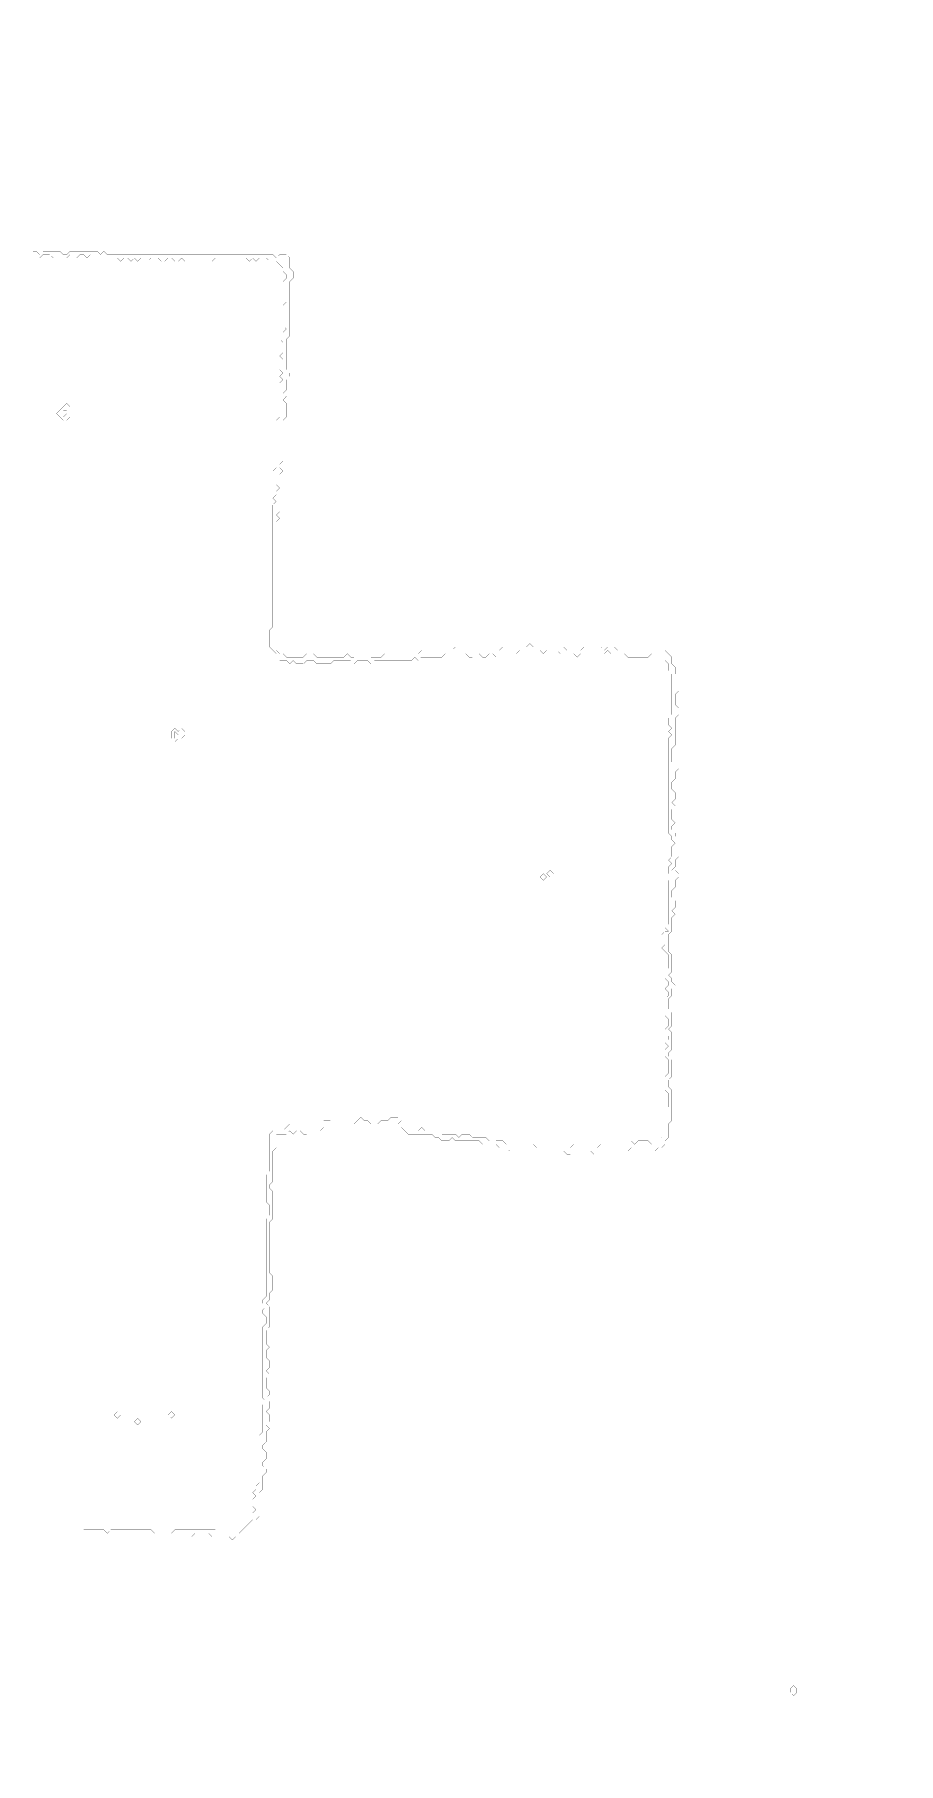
# Model space of a CAD drawing. Header units: metres. Extents: x 0 to 4987, y -4987 to 0.
# Drawn here: x 2494 to 4987, y -4987 to 0 of the extents above; entities that cross this region are included whole.
import ezdxf

# ---------------------------------------------------------------- set-up
doc = ezdxf.new("R2010")
doc.units = ezdxf.units.M
doc.layers.add('conductor', color=1, linetype='Continuous')
doc.layers.add('substrate', color=5, linetype='Continuous')

msp = doc.modelspace()

# ---------------------------------------------------------------- linework, layer by layer
at = {"layer": 'conductor', "const_width": 0.5}
msp.add_lwpolyline([(2488.7, -4323.6), (2498.5, -4323.6), (2508.3, -4323.6), (2518, -4323.6), (2527.8, -4323.6), (2537.5, -4323.6), (2547.3, -4323.6), (2557.1, -4323.6), (2566.8, -4323.6), (2576.6, -4323.6), (2586.3, -4323.6), (2596.1, -4323.6), (2605.9, -4323.6), (2615.6, -4323.6), (2625.4, -4323.6), (2635.1, -4313.8), (2644.9, -4313.8), (2654.7, -4313.8), (2664.4, -4313.8), (2674.2, -4313.8), (2683.9, -4313.8), (2693.7, -4313.8), (2703.5, -4323.6), (2713.2, -4313.8), (2723, -4313.8), (2732.7, -4313.8), (2742.5, -4313.8), (2752.3, -4313.8), (2762, -4313.8), (2771.8, -4313.8), (2781.5, -4313.8), (2791.3, -4313.8), (2801.1, -4313.8), (2810.8, -4313.8), (2820.6, -4313.8), (2830.3, -4313.8), (2840.1, -4323.6), (2849.9, -4323.6), (2859.6, -4323.6), (2869.4, -4323.6), (2879.1, -4323.6), (2888.9, -4323.6), (2898.7, -4313.8), (2908.4, -4313.8), (2918.2, -4313.8), (2927.9, -4313.8), (2937.7, -4313.8), (2947.4, -4313.8), (2957.2, -4313.8), (2967, -4313.8), (2976.7, -4313.8), (2986.5, -4313.8), (2996.2, -4313.8), (3006, -4313.8), (3015.8, -4313.8), (3025.5, -4323.6), (3035.3, -4323.6), (3045, -4323.6), (3054.8, -4323.6), (3064.6, -4323.6), (3074.3, -4323.6), (3084.1, -4323.6), (3093.8, -4313.8), (3103.6, -4304.1), (3113.4, -4294.3), (3123.1, -4284.5), (3123.1, -4274.8), (3123.1, -4265), (3132.9, -4255.3), (3123.1, -4245.5), (3123.1, -4235.7), (3123.1, -4226), (3132.9, -4216.2), (3123.1, -4206.5), (3132.9, -4196.7), (3132.9, -4186.9), (3142.6, -4177.2), (3132.9, -4167.4), (3142.6, -4157.7), (3142.6, -4147.9), (3142.6, -4138.1), (3142.6, -4128.4), (3142.6, -4118.6), (3142.6, -4108.9), (3142.6, -4099.1), (3142.6, -4089.3), (3142.6, -4079.6), (3142.6, -4069.8), (3142.6, -4060.1), (3142.6, -4050.3), (3142.6, -4040.5), (3152.4, -4030.8), (3152.4, -4021), (3152.4, -4011.3), (3152.4, -4001.5), (3152.4, -3991.7), (3152.4, -3982), (3152.4, -3972.2), (3152.4, -3962.5), (3152.4, -3952.7), (3162.2, -3942.9), (3152.4, -3933.2), (3152.4, -3923.4), (3152.4, -3913.7), (3152.4, -3903.9), (3152.4, -3894.1), (3152.4, -3884.4), (3152.4, -3874.6), (3152.4, -3864.9), (3152.4, -3855.1), (3152.4, -3845.3), (3152.4, -3835.6), (3152.4, -3825.8), (3152.4, -3816.1), (3152.4, -3806.3), (3152.4, -3796.5), (3152.4, -3786.8), (3152.4, -3777), (3152.4, -3767.3), (3152.4, -3757.5), (3152.4, -3747.8), (3152.4, -3738), (3152.4, -3728.2), (3162.2, -3718.5), (3162.2, -3708.7), (3162.2, -3699), (3152.4, -3689.2), (3152.4, -3679.4), (3162.2, -3669.7), (3152.4, -3659.9), (3152.4, -3650.2), (3162.2, -3640.4), (3162.2, -3630.6), (3162.2, -3620.9), (3162.2, -3611.1), (3162.2, -3601.4), (3162.2, -3591.6), (3162.2, -3581.8), (3162.2, -3572.1), (3162.2, -3562.3), (3162.2, -3552.6), (3162.2, -3542.8), (3162.2, -3533), (3162.2, -3523.3), (3162.2, -3513.5), (3162.2, -3503.8), (3162.2, -3494), (3162.2, -3484.2), (3162.2, -3474.5), (3162.2, -3464.7), (3162.2, -3455), (3162.2, -3445.2), (3162.2, -3435.4), (3162.2, -3425.7), (3162.2, -3415.9), (3171.9, -3406.2), (3171.9, -3396.4), (3171.9, -3386.6), (3171.9, -3376.9), (3162.2, -3367.1), (3162.2, -3357.4), (3162.2, -3347.6), (3162.2, -3337.8), (3162.2, -3328.1), (3162.2, -3318.3), (3162.2, -3308.6), (3162.2, -3298.8), (3162.2, -3289), (3171.9, -3279.3), (3171.9, -3269.5), (3171.9, -3259.8), (3171.9, -3250), (3171.9, -3240.2), (3171.9, -3230.5), (3171.9, -3220.7), (3171.9, -3211), (3171.9, -3201.2), (3171.9, -3191.4), (3171.9, -3181.7), (3171.9, -3171.9), (3181.7, -3162.2), (3191.4, -3162.2), (3201.2, -3162.2), (3211, -3162.2), (3220.7, -3152.4), (3230.5, -3142.6), (3240.2, -3142.6), (3250, -3142.6), (3259.8, -3142.6), (3269.5, -3142.6), (3279.3, -3142.6), (3289, -3142.6), (3298.8, -3142.6), (3308.6, -3142.6), (3318.3, -3142.6), (3328.1, -3132.9), (3337.8, -3132.9), (3347.6, -3132.9), (3357.4, -3142.6), (3367.1, -3142.6), (3376.9, -3142.6), (3386.6, -3142.6), (3396.4, -3142.6), (3406.2, -3142.6), (3415.9, -3142.6), (3425.7, -3132.9), (3435.4, -3123.1), (3445.2, -3132.9), (3455, -3132.9), (3464.7, -3142.6), (3474.5, -3142.6), (3484.2, -3142.6), (3494, -3132.9), (3503.8, -3132.9), (3513.5, -3132.9), (3523.3, -3123.1), (3533, -3123.1), (3542.8, -3123.1), (3552.6, -3132.9), (3542.8, -3142.6), (3552.6, -3142.6), (3562.3, -3142.6), (3572.1, -3152.4), (3581.8, -3152.4), (3591.6, -3162.2), (3601.4, -3162.2), (3611.1, -3152.4), (3620.9, -3162.2), (3630.6, -3162.2), (3640.4, -3162.2), (3650.2, -3162.2), (3659.9, -3162.2), (3669.7, -3171.9), (3679.4, -3171.9), (3689.2, -3171.9), (3699, -3171.9), (3708.7, -3171.9), (3718.5, -3181.7), (3728.2, -3171.9), (3738, -3171.9), (3747.8, -3171.9), (3757.5, -3181.7), (3767.3, -3181.7), (3777, -3181.7), (3786.8, -3181.7), (3796.5, -3181.7), (3806.3, -3191.4), (3816.1, -3181.7), (3825.8, -3191.4), (3835.6, -3191.4), (3845.3, -3191.4), (3855.1, -3201.2), (3864.9, -3201.2), (3874.6, -3201.2), (3884.4, -3201.2), (3894.1, -3201.2), (3903.9, -3201.2), (3913.7, -3201.2), (3923.4, -3201.2), (3933.2, -3201.2), (3942.9, -3211), (3952.7, -3211), (3962.5, -3211), (3972.2, -3211), (3982, -3211), (3991.7, -3211), (4001.5, -3211), (4011.3, -3211), (4021, -3211), (4030.8, -3211), (4040.5, -3211), (4050.3, -3201.2), (4060.1, -3211), (4069.8, -3211), (4079.6, -3211), (4089.3, -3211), (4099.1, -3211), (4108.9, -3211), (4118.6, -3211), (4128.4, -3201.2), (4138.1, -3201.2), (4147.9, -3201.2), (4157.7, -3201.2), (4167.4, -3201.2), (4177.2, -3201.2), (4186.9, -3201.2), (4196.7, -3201.2), (4206.5, -3201.2), (4216.2, -3191.4), (4226, -3201.2), (4235.7, -3191.4), (4245.5, -3191.4), (4255.3, -3191.4), (4265, -3191.4), (4274.8, -3201.2), (4284.5, -3201.2), (4294.3, -3191.4), (4304.1, -3181.7), (4304.1, -3171.9), (4313.8, -3162.2), (4313.8, -3152.4), (4313.8, -3142.6), (4313.8, -3132.9), (4313.8, -3123.1), (4313.8, -3113.4), (4313.8, -3103.6), (4323.6, -3093.8), (4323.6, -3084.1), (4323.6, -3074.3), (4323.6, -3064.6), (4323.6, -3054.8), (4313.8, -3045), (4313.8, -3035.3), (4313.8, -3025.5), (4313.8, -3015.8), (4313.8, -3006), (4323.6, -2996.2), (4323.6, -2986.5), (4323.6, -2976.7), (4323.6, -2967), (4323.6, -2957.2), (4313.8, -2947.4), (4313.8, -2937.7), (4313.8, -2927.9), (4323.6, -2918.2), (4313.8, -2908.4), (4323.6, -2898.7), (4323.6, -2888.9), (4313.8, -2879.1), (4313.8, -2869.4), (4323.6, -2859.6), (4323.6, -2849.9), (4323.6, -2840.1), (4313.8, -2830.3), (4313.8, -2820.6), (4313.8, -2810.8), (4313.8, -2801.1), (4313.8, -2791.3), (4313.8, -2781.5), (4323.6, -2771.8), (4323.6, -2762), (4313.8, -2752.3), (4323.6, -2742.5), (4323.6, -2732.7), (4313.8, -2723), (4313.8, -2713.2), (4313.8, -2703.5), (4323.6, -2693.7), (4323.6, -2683.9), (4323.6, -2674.2), (4323.6, -2664.4), (4323.6, -2654.7), (4313.8, -2644.9), (4304.1, -2635.1), (4313.8, -2625.4), (4313.8, -2615.6), (4313.8, -2605.9), (4304.1, -2596.1), (4313.8, -2586.3), (4323.6, -2586.3), (4313.8, -2576.6), (4323.6, -2566.8), (4323.6, -2557.1), (4323.6, -2547.3), (4323.6, -2537.5), (4323.6, -2527.8), (4323.6, -2518), (4323.6, -2508.3), (4323.6, -2498.5), (4323.6, -2488.7), (4323.6, -2479), (4323.6, -2469.2), (4323.6, -2459.5), (4323.6, -2449.7), (4323.6, -2439.9), (4333.3, -2430.2), (4323.6, -2420.4), (4323.6, -2410.7), (4323.6, -2400.9), (4333.3, -2391.1), (4323.6, -2381.4), (4333.3, -2371.6), (4333.3, -2361.9), (4333.3, -2352.1), (4333.3, -2342.3), (4343.1, -2332.6), (4333.3, -2322.8), (4333.3, -2313.1), (4323.6, -2303.3), (4323.6, -2293.5), (4323.6, -2283.8), (4323.6, -2274), (4323.6, -2264.3), (4323.6, -2254.5), (4323.6, -2244.7), (4323.6, -2235), (4323.6, -2225.2), (4323.6, -2215.5), (4323.6, -2205.7), (4323.6, -2195.9), (4323.6, -2186.2), (4323.6, -2176.4), (4323.6, -2166.7), (4323.6, -2156.9), (4323.6, -2147.1), (4323.6, -2137.4), (4323.6, -2127.6), (4323.6, -2117.9), (4323.6, -2108.1), (4323.6, -2098.3), (4323.6, -2088.6), (4323.6, -2078.8), (4323.6, -2069.1), (4323.6, -2059.3), (4323.6, -2049.6), (4323.6, -2039.8), (4323.6, -2030), (4333.3, -2020.3), (4323.6, -2010.5), (4333.3, -2000.8), (4323.6, -1991), (4323.6, -1981.2), (4323.6, -1971.5), (4333.3, -1961.7), (4333.3, -1952), (4333.3, -1942.2), (4333.3, -1932.4), (4333.3, -1922.7), (4333.3, -1912.9), (4333.3, -1903.2), (4333.3, -1893.4), (4333.3, -1883.6), (4333.3, -1873.9), (4333.3, -1864.1), (4333.3, -1854.4), (4333.3, -1844.6), (4323.6, -1834.8), (4323.6, -1825.1), (4323.6, -1815.3), (4313.8, -1805.6), (4313.8, -1795.8), (4313.8, -1786), (4304.1, -1786), (4294.3, -1786), (4284.5, -1786), (4274.8, -1786), (4265, -1795.8), (4255.3, -1795.8), (4245.5, -1795.8), (4235.7, -1795.8), (4226, -1795.8), (4216.2, -1795.8), (4206.5, -1795.8), (4196.7, -1786), (4186.9, -1786), (4177.2, -1786), (4167.4, -1786), (4157.7, -1786), (4147.9, -1776.3), (4138.1, -1786), (4128.4, -1786), (4118.6, -1786), (4108.9, -1786), (4099.1, -1786), (4089.3, -1786), (4079.6, -1786), (4069.8, -1786), (4060.1, -1795.8), (4050.3, -1786), (4040.5, -1786), (4030.8, -1786), (4021, -1786), (4011.3, -1786), (4001.5, -1776.3), (3991.7, -1776.3), (3982, -1776.3), (3972.2, -1776.3), (3962.5, -1786), (3952.7, -1776.3), (3942.9, -1776.3), (3933.2, -1776.3), (3923.4, -1776.3), (3913.7, -1776.3), (3903.9, -1776.3), (3894.1, -1776.3), (3884.4, -1786), (3874.6, -1786), (3864.9, -1786), (3855.1, -1786), (3845.3, -1786), (3835.6, -1786), (3825.8, -1795.8), (3816.1, -1786), (3806.3, -1786), (3796.5, -1795.8), (3786.8, -1795.8), (3777, -1786), (3767.3, -1786), (3757.5, -1795.8), (3747.8, -1795.8), (3738, -1786), (3728.2, -1786), (3718.5, -1786), (3708.7, -1786), (3699, -1786), (3689.2, -1786), (3679.4, -1786), (3669.7, -1795.8), (3659.9, -1795.8), (3650.2, -1795.8), (3640.4, -1795.8), (3630.6, -1795.8), (3620.9, -1795.8), (3611.1, -1795.8), (3601.4, -1805.6), (3591.6, -1795.8), (3581.8, -1805.6), (3572.1, -1805.6), (3562.3, -1805.6), (3552.6, -1805.6), (3542.8, -1805.6), (3533, -1805.6), (3523.3, -1805.6), (3513.5, -1805.6), (3503.8, -1805.6), (3494, -1805.6), (3484.2, -1805.6), (3474.5, -1805.6), (3464.7, -1815.3), (3455, -1805.6), (3445.2, -1805.6), (3435.4, -1805.6), (3425.7, -1805.6), (3415.9, -1815.3), (3406.2, -1805.6), (3396.4, -1805.6), (3386.6, -1805.6), (3376.9, -1805.6), (3367.1, -1805.6), (3357.4, -1805.6), (3347.6, -1815.3), (3337.8, -1815.3), (3328.1, -1815.3), (3318.3, -1815.3), (3308.6, -1815.3), (3298.8, -1805.6), (3289, -1805.6), (3279.3, -1805.6), (3269.5, -1815.3), (3259.8, -1815.3), (3250, -1815.3), (3240.2, -1805.6), (3230.5, -1815.3), (3220.7, -1805.6), (3211, -1805.6), (3201.2, -1805.6), (3191.4, -1795.8), (3191.4, -1786), (3181.7, -1776.3), (3171.9, -1766.5), (3171.9, -1756.8), (3171.9, -1747), (3171.9, -1737.2), (3171.9, -1727.5), (3171.9, -1717.7), (3181.7, -1708), (3181.7, -1698.2), (3181.7, -1688.4), (3181.7, -1678.7), (3181.7, -1668.9), (3181.7, -1659.2), (3181.7, -1649.4), (3181.7, -1639.6), (3181.7, -1629.9), (3181.7, -1620.1), (3181.7, -1610.4), (3181.7, -1600.6), (3181.7, -1590.8), (3181.7, -1581.1), (3181.7, -1571.3), (3181.7, -1561.6), (3181.7, -1551.8), (3181.7, -1542), (3181.7, -1532.3), (3181.7, -1522.5), (3181.7, -1512.8), (3181.7, -1503), (3181.7, -1493.2), (3181.7, -1483.5), (3181.7, -1473.7), (3181.7, -1464), (3181.7, -1454.2), (3181.7, -1444.4), (3181.7, -1434.7), (3181.7, -1424.9), (3181.7, -1415.2), (3181.7, -1405.4), (3181.7, -1395.6), (3181.7, -1385.9), (3181.7, -1376.1), (3181.7, -1366.4), (3181.7, -1356.6), (3191.4, -1346.8), (3181.7, -1337.1), (3191.4, -1327.3), (3191.4, -1317.6), (3201.2, -1307.8), (3191.4, -1298), (3191.4, -1288.3), (3191.4, -1278.5), (3191.4, -1268.8), (3181.7, -1259), (3191.4, -1249.2), (3191.4, -1239.5), (3191.4, -1229.7), (3191.4, -1220), (3191.4, -1210.2), (3191.4, -1200.5), (3191.4, -1190.7), (3191.4, -1180.9), (3191.4, -1171.2), (3191.4, -1161.4), (3201.2, -1151.7), (3191.4, -1141.9), (3191.4, -1132.1), (3191.4, -1122.4), (3191.4, -1112.6), (3201.2, -1102.9), (3201.2, -1093.1), (3201.2, -1083.3), (3201.2, -1073.6), (3201.2, -1063.8), (3201.2, -1054.1), (3201.2, -1044.3), (3201.2, -1034.5), (3201.2, -1024.8), (3201.2, -1015), (3201.2, -1005.3), (3211, -995.5), (3201.2, -985.7), (3211, -976), (3201.2, -966.2), (3201.2, -956.5), (3201.2, -946.7), (3211, -936.9), (3201.2, -927.2), (3211, -917.4), (3211, -907.7), (3211, -897.9), (3211, -888.1), (3201.2, -878.4), (3211, -868.6), (3211, -858.9), (3220.7, -849.1), (3211, -839.3), (3211, -829.6), (3211, -819.8), (3211, -810.1), (3211, -800.3), (3211, -790.5), (3211, -780.8), (3220.7, -771), (3211, -761.3), (3211, -751.5), (3211, -741.7), (3211, -732), (3211, -722.2), (3211, -712.5), (3220.7, -702.7), (3220.7, -692.9), (3211, -683.2), (3211, -673.4), (3201.2, -663.7), (3191.4, -653.9), (3181.7, -653.9), (3171.9, -653.9), (3162.2, -644.1), (3152.4, -644.1), (3142.6, -644.1), (3132.9, -653.9), (3123.1, -644.1), (3113.4, -653.9), (3103.6, -644.1), (3093.8, -644.1), (3084.1, -644.1), (3074.3, -644.1), (3064.6, -644.1), (3054.8, -644.1), (3045, -644.1), (3035.3, -644.1), (3025.5, -644.1), (3015.8, -644.1), (3006, -653.9), (2996.2, -653.9), (2986.5, -653.9), (2976.7, -653.9), (2967, -653.9), (2957.2, -653.9), (2947.4, -653.9), (2937.7, -653.9), (2927.9, -653.9), (2918.2, -644.1), (2908.4, -653.9), (2898.7, -653.9), (2888.9, -644.1), (2879.1, -644.1), (2869.4, -653.9), (2859.6, -653.9), (2849.9, -644.1), (2840.1, -644.1), (2830.3, -644.1), (2820.6, -653.9), (2810.8, -644.1), (2801.1, -644.1), (2791.3, -653.9), (2781.5, -644.1), (2771.8, -653.9), (2762, -644.1), (2752.3, -644.1), (2742.5, -653.9), (2732.7, -644.1), (2723, -644.1), (2713.2, -644.1), (2703.5, -644.1), (2693.7, -644.1), (2683.9, -644.1), (2674.2, -644.1), (2664.4, -644.1), (2654.7, -634.4), (2644.9, -644.1), (2635.1, -634.4), (2625.4, -634.4), (2615.6, -644.1), (2605.9, -644.1), (2596.1, -634.4), (2586.3, -644.1), (2576.6, -644.1), (2566.8, -644.1), (2557.1, -644.1), (2547.3, -644.1), (2537.5, -634.4), (2527.8, -634.4), (2518, -634.4), (2508.3, -644.1), (2498.5, -644.1), (2488.7, -644.1)], dxfattribs=at)
for points in [[(2576.6, -1073.6), (2586.3, -1063.8), (2596.1, -1073.6), (2596.1, -1083.3), (2596.1, -1093.1), (2596.1, -1102.9), (2586.3, -1112.6), (2576.6, -1112.6), (2566.8, -1102.9), (2557.1, -1093.1), (2566.8, -1083.3)], [(2888.9, -2010.5), (2898.7, -2000.8), (2908.4, -2010.5), (2918.2, -2000.8), (2927.9, -2010.5), (2927.9, -2020.3), (2918.2, -2030), (2908.4, -2030), (2898.7, -2039.8), (2888.9, -2030), (2888.9, -2020.3)], [(3952.7, -2430.2), (3962.5, -2420.4), (3972.2, -2430.2), (3962.5, -2439.9)], [(3972.2, -2420.4), (3982, -2410.7), (3991.7, -2420.4), (3982, -2430.2)], [(2723, -3982), (2732.7, -3972.2), (2742.5, -3982), (2732.7, -3991.7)], [(2879.1, -3982), (2888.9, -3972.2), (2898.7, -3982), (2888.9, -3991.7)], [(2781.5, -4001.5), (2791.3, -3991.7), (2801.1, -4001.5), (2791.3, -4011.3)]]:
    msp.add_lwpolyline(points, close=True, dxfattribs=at)
at = {"layer": 'substrate', "const_width": 0.5}
for points in [[(2488.7, -4987.2), (2498.5, -4987.2), (2508.3, -4987.2), (2518, -4987.2), (2527.8, -4987.2), (2537.5, -4987.2), (2547.3, -4987.2), (2557.1, -4987.2), (2566.8, -4987.2), (2576.6, -4987.2), (2586.3, -4987.2), (2596.1, -4987.2), (2605.9, -4987.2), (2615.6, -4987.2), (2625.4, -4987.2), (2635.1, -4987.2), (2644.9, -4987.2), (2654.7, -4987.2), (2664.4, -4987.2), (2674.2, -4987.2), (2683.9, -4987.2), (2693.7, -4987.2), (2703.5, -4987.2), (2713.2, -4987.2), (2723, -4987.2), (2732.7, -4987.2), (2742.5, -4987.2), (2752.3, -4987.2), (2762, -4987.2), (2771.8, -4987.2), (2781.5, -4987.2), (2791.3, -4987.2), (2801.1, -4987.2), (2810.8, -4987.2), (2820.6, -4987.2), (2830.3, -4987.2), (2840.1, -4987.2), (2849.9, -4987.2), (2859.6, -4987.2), (2869.4, -4987.2), (2879.1, -4987.2), (2888.9, -4987.2), (2898.7, -4987.2), (2908.4, -4987.2), (2918.2, -4987.2), (2927.9, -4987.2), (2937.7, -4987.2), (2947.4, -4987.2), (2957.2, -4987.2), (2967, -4987.2), (2976.7, -4987.2), (2986.5, -4987.2), (2996.2, -4987.2), (3006, -4987.2), (3015.8, -4987.2), (3025.5, -4987.2), (3035.3, -4987.2), (3045, -4987.2), (3054.8, -4987.2), (3064.6, -4987.2), (3074.3, -4987.2), (3084.1, -4987.2), (3093.8, -4987.2), (3103.6, -4987.2), (3113.4, -4987.2), (3123.1, -4987.2), (3132.9, -4987.2), (3142.6, -4987.2), (3152.4, -4987.2), (3162.2, -4987.2), (3171.9, -4987.2), (3181.7, -4987.2), (3191.4, -4987.2), (3201.2, -4987.2), (3211, -4987.2), (3220.7, -4987.2), (3230.5, -4987.2), (3240.2, -4987.2), (3250, -4987.2), (3259.8, -4987.2), (3269.5, -4987.2), (3279.3, -4987.2), (3289, -4987.2), (3298.8, -4987.2), (3308.6, -4987.2), (3318.3, -4987.2), (3328.1, -4987.2), (3337.8, -4987.2), (3347.6, -4987.2), (3357.4, -4987.2), (3367.1, -4987.2), (3376.9, -4987.2), (3386.6, -4987.2), (3396.4, -4987.2), (3406.2, -4987.2), (3415.9, -4987.2), (3425.7, -4987.2), (3435.4, -4987.2), (3445.2, -4987.2), (3455, -4987.2), (3464.7, -4987.2), (3474.5, -4987.2), (3484.2, -4987.2), (3494, -4987.2), (3503.8, -4987.2), (3513.5, -4987.2), (3523.3, -4987.2), (3533, -4987.2), (3542.8, -4987.2), (3552.6, -4987.2), (3562.3, -4987.2), (3572.1, -4987.2), (3581.8, -4987.2), (3591.6, -4987.2), (3601.4, -4987.2), (3611.1, -4987.2), (3620.9, -4987.2), (3630.6, -4987.2), (3640.4, -4987.2), (3650.2, -4987.2), (3659.9, -4987.2), (3669.7, -4987.2), (3679.4, -4987.2), (3689.2, -4987.2), (3699, -4987.2), (3708.7, -4987.2), (3718.5, -4987.2), (3728.2, -4987.2), (3738, -4987.2), (3747.8, -4987.2), (3757.5, -4987.2), (3767.3, -4987.2), (3777, -4987.2), (3786.8, -4987.2), (3796.5, -4987.2), (3806.3, -4987.2), (3816.1, -4987.2), (3825.8, -4987.2), (3835.6, -4987.2), (3845.3, -4987.2), (3855.1, -4987.2), (3864.9, -4987.2), (3874.6, -4987.2), (3884.4, -4987.2), (3894.1, -4987.2), (3903.9, -4987.2), (3913.7, -4987.2), (3923.4, -4987.2), (3933.2, -4987.2), (3942.9, -4987.2), (3952.7, -4987.2), (3962.5, -4987.2), (3972.2, -4987.2), (3982, -4987.2), (3991.7, -4987.2), (4001.5, -4987.2), (4011.3, -4987.2), (4021, -4987.2), (4030.8, -4987.2), (4040.5, -4987.2), (4050.3, -4987.2), (4060.1, -4987.2), (4069.8, -4987.2), (4079.6, -4987.2), (4089.3, -4987.2), (4099.1, -4987.2), (4108.9, -4987.2), (4118.6, -4987.2), (4128.4, -4987.2), (4138.1, -4987.2), (4147.9, -4987.2), (4157.7, -4987.2), (4167.4, -4987.2), (4177.2, -4987.2), (4186.9, -4987.2), (4196.7, -4987.2), (4206.5, -4987.2), (4216.2, -4987.2), (4226, -4987.2), (4235.7, -4987.2), (4245.5, -4987.2), (4255.3, -4987.2), (4265, -4987.2), (4274.8, -4987.2), (4284.5, -4987.2), (4294.3, -4987.2), (4304.1, -4987.2), (4313.8, -4987.2), (4323.6, -4987.2), (4333.3, -4987.2), (4343.1, -4987.2), (4352.9, -4987.2), (4362.6, -4987.2), (4372.4, -4987.2), (4382.1, -4987.2), (4391.9, -4987.2), (4401.7, -4987.2), (4411.4, -4987.2), (4421.2, -4987.2), (4430.9, -4987.2), (4440.7, -4987.2), (4450.5, -4987.2), (4460.2, -4987.2), (4470, -4987.2), (4479.7, -4987.2), (4489.5, -4987.2), (4499.3, -4987.2), (4509, -4987.2), (4518.8, -4987.2), (4528.5, -4987.2), (4538.3, -4987.2), (4548.1, -4987.2), (4557.8, -4987.2), (4567.6, -4987.2), (4577.3, -4987.2), (4587.1, -4987.2), (4596.8, -4987.2), (4606.6, -4987.2), (4616.4, -4987.2), (4626.1, -4987.2), (4635.9, -4987.2), (4645.6, -4987.2), (4655.4, -4987.2), (4665.2, -4987.2), (4674.9, -4987.2), (4684.7, -4987.2), (4694.4, -4987.2), (4704.2, -4987.2), (4714, -4987.2), (4723.7, -4987.2), (4733.5, -4987.2), (4743.2, -4987.2), (4753, -4987.2), (4762.8, -4987.2), (4772.5, -4987.2), (4782.3, -4987.2), (4792, -4987.2), (4801.8, -4987.2), (4811.6, -4987.2), (4821.3, -4987.2), (4831.1, -4987.2), (4840.8, -4987.2), (4850.6, -4987.2), (4860.4, -4987.2), (4870.1, -4987.2), (4879.9, -4987.2), (4889.6, -4987.2), (4899.4, -4987.2), (4909.2, -4987.2), (4918.9, -4987.2), (4928.7, -4987.2), (4938.4, -4987.2), (4948.2, -4987.2), (4958, -4987.2), (4967.7, -4987.2), (4977.5, -4987.2), (4987.2, -4987.2), (4987.2, -4977.5), (4987.2, -4967.7), (4987.2, -4958), (4987.2, -4948.2), (4987.2, -4938.4), (4987.2, -4928.7), (4987.2, -4918.9), (4987.2, -4909.2), (4987.2, -4899.4), (4987.2, -4889.6), (4987.2, -4879.9), (4987.2, -4870.1), (4987.2, -4860.4), (4987.2, -4850.6), (4987.2, -4840.8), (4987.2, -4831.1), (4987.2, -4821.3), (4987.2, -4811.6), (4987.2, -4801.8), (4987.2, -4792), (4987.2, -4782.3), (4987.2, -4772.5), (4987.2, -4762.8), (4987.2, -4753), (4987.2, -4743.2), (4987.2, -4733.5), (4987.2, -4723.7), (4987.2, -4714), (4987.2, -4704.2), (4987.2, -4694.4), (4987.2, -4684.7), (4987.2, -4674.9), (4987.2, -4665.2), (4987.2, -4655.4), (4987.2, -4645.6), (4987.2, -4635.9), (4987.2, -4626.1), (4987.2, -4616.4), (4987.2, -4606.6), (4987.2, -4596.8), (4987.2, -4587.1), (4987.2, -4577.3), (4987.2, -4567.6), (4987.2, -4557.8), (4987.2, -4548.1), (4987.2, -4538.3), (4987.2, -4528.5), (4987.2, -4518.8), (4987.2, -4509), (4987.2, -4499.3), (4987.2, -4489.5), (4987.2, -4479.7), (4987.2, -4470), (4987.2, -4460.2), (4987.2, -4450.5), (4987.2, -4440.7), (4987.2, -4430.9), (4987.2, -4421.2), (4987.2, -4411.4), (4987.2, -4401.7), (4987.2, -4391.9), (4987.2, -4382.1), (4987.2, -4372.4), (4987.2, -4362.6), (4987.2, -4352.9), (4987.2, -4343.1), (4987.2, -4333.3), (4987.2, -4323.6), (4987.2, -4313.8), (4987.2, -4304.1), (4987.2, -4294.3), (4987.2, -4284.5), (4987.2, -4274.8), (4987.2, -4265), (4987.2, -4255.3), (4987.2, -4245.5), (4987.2, -4235.7), (4987.2, -4226), (4987.2, -4216.2), (4987.2, -4206.5), (4987.2, -4196.7), (4987.2, -4186.9), (4987.2, -4177.2), (4987.2, -4167.4), (4987.2, -4157.7), (4987.2, -4147.9), (4987.2, -4138.1), (4987.2, -4128.4), (4987.2, -4118.6), (4987.2, -4108.9), (4987.2, -4099.1), (4987.2, -4089.3), (4987.2, -4079.6), (4987.2, -4069.8), (4987.2, -4060.1), (4987.2, -4050.3), (4987.2, -4040.5), (4987.2, -4030.8), (4987.2, -4021), (4987.2, -4011.3), (4987.2, -4001.5), (4987.2, -3991.7), (4987.2, -3982), (4987.2, -3972.2), (4987.2, -3962.5), (4987.2, -3952.7), (4987.2, -3942.9), (4987.2, -3933.2), (4987.2, -3923.4), (4987.2, -3913.7), (4987.2, -3903.9), (4987.2, -3894.1), (4987.2, -3884.4), (4987.2, -3874.6), (4987.2, -3864.9), (4987.2, -3855.1), (4987.2, -3845.3), (4987.2, -3835.6), (4987.2, -3825.8), (4987.2, -3816.1), (4987.2, -3806.3), (4987.2, -3796.5), (4987.2, -3786.8), (4987.2, -3777), (4987.2, -3767.3), (4987.2, -3757.5), (4987.2, -3747.8), (4987.2, -3738), (4987.2, -3728.2), (4987.2, -3718.5), (4987.2, -3708.7), (4987.2, -3699), (4987.2, -3689.2), (4987.2, -3679.4), (4987.2, -3669.7), (4987.2, -3659.9), (4987.2, -3650.2), (4987.2, -3640.4), (4987.2, -3630.6), (4987.2, -3620.9), (4987.2, -3611.1), (4987.2, -3601.4), (4987.2, -3591.6), (4987.2, -3581.8), (4987.2, -3572.1), (4987.2, -3562.3), (4987.2, -3552.6), (4987.2, -3542.8), (4987.2, -3533), (4987.2, -3523.3), (4987.2, -3513.5), (4987.2, -3503.8), (4987.2, -3494), (4987.2, -3484.2), (4987.2, -3474.5), (4987.2, -3464.7), (4987.2, -3455), (4987.2, -3445.2), (4987.2, -3435.4), (4987.2, -3425.7), (4987.2, -3415.9), (4987.2, -3406.2), (4987.2, -3396.4), (4987.2, -3386.6), (4987.2, -3376.9), (4987.2, -3367.1), (4987.2, -3357.4), (4987.2, -3347.6), (4987.2, -3337.8), (4987.2, -3328.1), (4987.2, -3318.3), (4987.2, -3308.6), (4987.2, -3298.8), (4987.2, -3289), (4987.2, -3279.3), (4987.2, -3269.5), (4987.2, -3259.8), (4987.2, -3250), (4987.2, -3240.2), (4987.2, -3230.5), (4987.2, -3220.7), (4987.2, -3211), (4987.2, -3201.2), (4987.2, -3191.4), (4987.2, -3181.7), (4987.2, -3171.9), (4987.2, -3162.2), (4987.2, -3152.4), (4987.2, -3142.6), (4987.2, -3132.9), (4987.2, -3123.1), (4987.2, -3113.4), (4987.2, -3103.6), (4987.2, -3093.8), (4987.2, -3084.1), (4987.2, -3074.3), (4987.2, -3064.6), (4987.2, -3054.8), (4987.2, -3045), (4987.2, -3035.3), (4987.2, -3025.5), (4987.2, -3015.8), (4987.2, -3006), (4987.2, -2996.2), (4987.2, -2986.5), (4987.2, -2976.7), (4987.2, -2967), (4987.2, -2957.2), (4987.2, -2947.4), (4987.2, -2937.7), (4987.2, -2927.9), (4987.2, -2918.2), (4987.2, -2908.4), (4987.2, -2898.7), (4987.2, -2888.9), (4987.2, -2879.1), (4987.2, -2869.4), (4987.2, -2859.6), (4987.2, -2849.9), (4987.2, -2840.1), (4987.2, -2830.3), (4987.2, -2820.6), (4987.2, -2810.8), (4987.2, -2801.1), (4987.2, -2791.3), (4987.2, -2781.5), (4987.2, -2771.8), (4987.2, -2762), (4987.2, -2752.3), (4987.2, -2742.5), (4987.2, -2732.7), (4987.2, -2723), (4987.2, -2713.2), (4987.2, -2703.5), (4987.2, -2693.7), (4987.2, -2683.9), (4987.2, -2674.2), (4987.2, -2664.4), (4987.2, -2654.7), (4987.2, -2644.9), (4987.2, -2635.1), (4987.2, -2625.4), (4987.2, -2615.6), (4987.2, -2605.9), (4987.2, -2596.1), (4987.2, -2586.3), (4987.2, -2576.6), (4987.2, -2566.8), (4987.2, -2557.1), (4987.2, -2547.3), (4987.2, -2537.5), (4987.2, -2527.8), (4987.2, -2518), (4987.2, -2508.3), (4987.2, -2498.5), (4987.2, -2488.7), (4987.2, -2479), (4987.2, -2469.2), (4987.2, -2459.5), (4987.2, -2449.7), (4987.2, -2439.9), (4987.2, -2430.2), (4987.2, -2420.4), (4987.2, -2410.7), (4987.2, -2400.9), (4987.2, -2391.1), (4987.2, -2381.4), (4987.2, -2371.6), (4987.2, -2361.9), (4987.2, -2352.1), (4987.2, -2342.3), (4987.2, -2332.6), (4987.2, -2322.8), (4987.2, -2313.1), (4987.2, -2303.3), (4987.2, -2293.5), (4987.2, -2283.8), (4987.2, -2274), (4987.2, -2264.3), (4987.2, -2254.5), (4987.2, -2244.7), (4987.2, -2235), (4987.2, -2225.2), (4987.2, -2215.5), (4987.2, -2205.7), (4987.2, -2195.9), (4987.2, -2186.2), (4987.2, -2176.4), (4987.2, -2166.7), (4987.2, -2156.9), (4987.2, -2147.1), (4987.2, -2137.4), (4987.2, -2127.6), (4987.2, -2117.9), (4987.2, -2108.1), (4987.2, -2098.3), (4987.2, -2088.6), (4987.2, -2078.8), (4987.2, -2069.1), (4987.2, -2059.3), (4987.2, -2049.6), (4987.2, -2039.8), (4987.2, -2030), (4987.2, -2020.3), (4987.2, -2010.5), (4987.2, -2000.8), (4987.2, -1991), (4987.2, -1981.2), (4987.2, -1971.5), (4987.2, -1961.7), (4987.2, -1952), (4987.2, -1942.2), (4987.2, -1932.4), (4987.2, -1922.7), (4987.2, -1912.9), (4987.2, -1903.2), (4987.2, -1893.4), (4987.2, -1883.6), (4987.2, -1873.9), (4987.2, -1864.1), (4987.2, -1854.4), (4987.2, -1844.6), (4987.2, -1834.8), (4987.2, -1825.1), (4987.2, -1815.3), (4987.2, -1805.6), (4987.2, -1795.8), (4987.2, -1786), (4987.2, -1776.3), (4987.2, -1766.5), (4987.2, -1756.8), (4987.2, -1747), (4987.2, -1737.2), (4987.2, -1727.5), (4987.2, -1717.7), (4987.2, -1708), (4987.2, -1698.2), (4987.2, -1688.4), (4987.2, -1678.7), (4987.2, -1668.9), (4987.2, -1659.2), (4987.2, -1649.4), (4987.2, -1639.6), (4987.2, -1629.9), (4987.2, -1620.1), (4987.2, -1610.4), (4987.2, -1600.6), (4987.2, -1590.8), (4987.2, -1581.1), (4987.2, -1571.3), (4987.2, -1561.6), (4987.2, -1551.8), (4987.2, -1542), (4987.2, -1532.3), (4987.2, -1522.5), (4987.2, -1512.8), (4987.2, -1503), (4987.2, -1493.2), (4987.2, -1483.5), (4987.2, -1473.7), (4987.2, -1464), (4987.2, -1454.2), (4987.2, -1444.4), (4987.2, -1434.7), (4987.2, -1424.9), (4987.2, -1415.2), (4987.2, -1405.4), (4987.2, -1395.6), (4987.2, -1385.9), (4987.2, -1376.1), (4987.2, -1366.4), (4987.2, -1356.6), (4987.2, -1346.8), (4987.2, -1337.1), (4987.2, -1327.3), (4987.2, -1317.6), (4987.2, -1307.8), (4987.2, -1298), (4987.2, -1288.3), (4987.2, -1278.5), (4987.2, -1268.8), (4987.2, -1259), (4987.2, -1249.2), (4987.2, -1239.5), (4987.2, -1229.7), (4987.2, -1220), (4987.2, -1210.2), (4987.2, -1200.5), (4987.2, -1190.7), (4987.2, -1180.9), (4987.2, -1171.2), (4987.2, -1161.4), (4987.2, -1151.7), (4987.2, -1141.9), (4987.2, -1132.1), (4987.2, -1122.4), (4987.2, -1112.6), (4987.2, -1102.9), (4987.2, -1093.1), (4987.2, -1083.3), (4987.2, -1073.6), (4987.2, -1063.8), (4987.2, -1054.1), (4987.2, -1044.3), (4987.2, -1034.5), (4987.2, -1024.8), (4987.2, -1015), (4987.2, -1005.3), (4987.2, -995.5), (4987.2, -985.7), (4987.2, -976), (4987.2, -966.2), (4987.2, -956.5), (4987.2, -946.7), (4987.2, -936.9), (4987.2, -927.2), (4987.2, -917.4), (4987.2, -907.7), (4987.2, -897.9), (4987.2, -888.1), (4987.2, -878.4), (4987.2, -868.6), (4987.2, -858.9), (4987.2, -849.1), (4987.2, -839.3), (4987.2, -829.6), (4987.2, -819.8), (4987.2, -810.1), (4987.2, -800.3), (4987.2, -790.5), (4987.2, -780.8), (4987.2, -771), (4987.2, -761.3), (4987.2, -751.5), (4987.2, -741.7), (4987.2, -732), (4987.2, -722.2), (4987.2, -712.5), (4987.2, -702.7), (4987.2, -692.9), (4987.2, -683.2), (4987.2, -673.4), (4987.2, -663.7), (4987.2, -653.9), (4987.2, -644.1), (4987.2, -634.4), (4987.2, -624.6), (4987.2, -614.9), (4987.2, -605.1), (4987.2, -595.3), (4987.2, -585.6), (4987.2, -575.8), (4987.2, -566.1), (4987.2, -556.3), (4987.2, -546.5), (4987.2, -536.8), (4987.2, -527), (4987.2, -517.3), (4987.2, -507.5), (4987.2, -497.7), (4987.2, -488), (4987.2, -478.2), (4987.2, -468.5), (4987.2, -458.7), (4987.2, -448.9), (4987.2, -439.2), (4987.2, -429.4), (4987.2, -419.7), (4987.2, -409.9), (4987.2, -400.2), (4987.2, -390.4), (4987.2, -380.6), (4987.2, -370.9), (4987.2, -361.1), (4987.2, -351.4), (4987.2, -341.6), (4987.2, -331.8), (4987.2, -322.1), (4987.2, -312.3), (4987.2, -302.6), (4987.2, -292.8), (4987.2, -283), (4987.2, -273.3), (4987.2, -263.5), (4987.2, -253.8), (4987.2, -244), (4987.2, -234.2), (4987.2, -224.5), (4987.2, -214.7), (4987.2, -205), (4987.2, -195.2), (4987.2, -185.4), (4987.2, -175.7), (4987.2, -165.9), (4987.2, -156.2), (4987.2, -146.4), (4987.2, -136.6), (4987.2, -126.9), (4987.2, -117.1), (4987.2, -107.4), (4987.2, -97.6), (4987.2, -87.8), (4987.2, -78.1), (4987.2, -68.3), (4987.2, -58.6), (4987.2, -48.8), (4987.2, -39), (4987.2, -29.3), (4987.2, -19.5), (4987.2, -9.8), (4987.2, 0), (4977.5, 0), (4967.7, 0), (4958, 0), (4948.2, 0), (4938.4, 0), (4928.7, 0), (4918.9, 0), (4909.2, 0), (4899.4, 0), (4889.6, 0), (4879.9, 0), (4870.1, 0), (4860.4, 0), (4850.6, 0), (4840.8, 0), (4831.1, 0), (4821.3, 0), (4811.6, 0), (4801.8, 0), (4792, 0), (4782.3, 0), (4772.5, 0), (4762.8, 0), (4753, 0), (4743.2, 0), (4733.5, 0), (4723.7, 0), (4714, 0), (4704.2, 0), (4694.4, 0), (4684.7, 0), (4674.9, 0), (4665.2, 0), (4655.4, 0), (4645.6, 0), (4635.9, 0), (4626.1, 0), (4616.4, 0), (4606.6, 0), (4596.8, 0), (4587.1, 0), (4577.3, 0), (4567.6, 0), (4557.8, 0), (4548.1, 0), (4538.3, 0), (4528.5, 0), (4518.8, 0), (4509, 0), (4499.3, 0), (4489.5, 0), (4479.7, 0), (4470, 0), (4460.2, 0), (4450.5, 0), (4440.7, 0), (4430.9, 0), (4421.2, 0), (4411.4, 0), (4401.7, 0), (4391.9, 0), (4382.1, 0), (4372.4, 0), (4362.6, 0), (4352.9, 0), (4343.1, 0), (4333.3, 0), (4323.6, 0), (4313.8, 0), (4304.1, 0), (4294.3, 0), (4284.5, 0), (4274.8, 0), (4265, 0), (4255.3, 0), (4245.5, 0), (4235.7, 0), (4226, 0), (4216.2, 0), (4206.5, 0), (4196.7, 0), (4186.9, 0), (4177.2, 0), (4167.4, 0), (4157.7, 0), (4147.9, 0), (4138.1, 0), (4128.4, 0), (4118.6, 0), (4108.9, 0), (4099.1, 0), (4089.3, 0), (4079.6, 0), (4069.8, 0), (4060.1, 0), (4050.3, 0), (4040.5, 0), (4030.8, 0), (4021, 0), (4011.3, 0), (4001.5, 0), (3991.7, 0), (3982, 0), (3972.2, 0), (3962.5, 0), (3952.7, 0), (3942.9, 0), (3933.2, 0), (3923.4, 0), (3913.7, 0), (3903.9, 0), (3894.1, 0), (3884.4, 0), (3874.6, 0), (3864.9, 0), (3855.1, 0), (3845.3, 0), (3835.6, 0), (3825.8, 0), (3816.1, 0), (3806.3, 0), (3796.5, 0), (3786.8, 0), (3777, 0), (3767.3, 0), (3757.5, 0), (3747.8, 0), (3738, 0), (3728.2, 0), (3718.5, 0), (3708.7, 0), (3699, 0), (3689.2, 0), (3679.4, 0), (3669.7, 0), (3659.9, 0), (3650.2, 0), (3640.4, 0), (3630.6, 0), (3620.9, 0), (3611.1, 0), (3601.4, 0), (3591.6, 0), (3581.8, 0), (3572.1, 0), (3562.3, 0), (3552.6, 0), (3542.8, 0), (3533, 0), (3523.3, 0), (3513.5, 0), (3503.8, 0), (3494, 0), (3484.2, 0), (3474.5, 0), (3464.7, 0), (3455, 0), (3445.2, 0), (3435.4, 0), (3425.7, 0), (3415.9, 0), (3406.2, 0), (3396.4, 0), (3386.6, 0), (3376.9, 0), (3367.1, 0), (3357.4, 0), (3347.6, 0), (3337.8, 0), (3328.1, 0), (3318.3, 0), (3308.6, 0), (3298.8, 0), (3289, 0), (3279.3, 0), (3269.5, 0), (3259.8, 0), (3250, 0), (3240.2, 0), (3230.5, 0), (3220.7, 0), (3211, 0), (3201.2, 0), (3191.4, 0), (3181.7, 0), (3171.9, 0), (3162.2, 0), (3152.4, 0), (3142.6, 0), (3132.9, 0), (3123.1, 0), (3113.4, 0), (3103.6, 0), (3093.8, 0), (3084.1, 0), (3074.3, 0), (3064.6, 0), (3054.8, 0), (3045, 0), (3035.3, 0), (3025.5, 0), (3015.8, 0), (3006, 0), (2996.2, 0), (2986.5, 0), (2976.7, 0), (2967, 0), (2957.2, 0), (2947.4, 0), (2937.7, 0), (2927.9, 0), (2918.2, 0), (2908.4, 0), (2898.7, 0), (2888.9, 0), (2879.1, 0), (2869.4, 0), (2859.6, 0), (2849.9, 0), (2840.1, 0), (2830.3, 0), (2820.6, 0), (2810.8, 0), (2801.1, 0), (2791.3, 0), (2781.5, 0), (2771.8, 0), (2762, 0), (2752.3, 0), (2742.5, 0), (2732.7, 0), (2723, 0), (2713.2, 0), (2703.5, 0), (2693.7, 0), (2683.9, 0), (2674.2, 0), (2664.4, 0), (2654.7, 0), (2644.9, 0), (2635.1, 0), (2625.4, 0), (2615.6, 0), (2605.9, 0), (2596.1, 0), (2586.3, 0), (2576.6, 0), (2566.8, 0), (2557.1, 0), (2547.3, 0), (2537.5, 0), (2527.8, 0), (2518, 0), (2508.3, 0), (2498.5, 0), (2488.7, 0)], [(2488.7, -624.6), (2498.5, -624.6), (2508.3, -634.4), (2518, -624.6), (2527.8, -624.6), (2537.5, -624.6), (2547.3, -624.6), (2557.1, -624.6), (2566.8, -624.6), (2576.6, -634.4), (2586.3, -634.4), (2596.1, -624.6), (2605.9, -624.6), (2615.6, -624.6), (2625.4, -624.6), (2635.1, -624.6), (2644.9, -624.6), (2654.7, -624.6), (2664.4, -624.6), (2674.2, -624.6), (2683.9, -634.4), (2693.7, -624.6), (2703.5, -634.4), (2713.2, -634.4), (2723, -634.4), (2732.7, -634.4), (2742.5, -634.4), (2752.3, -634.4), (2762, -634.4), (2771.8, -634.4), (2781.5, -634.4), (2791.3, -634.4), (2801.1, -634.4), (2810.8, -634.4), (2820.6, -634.4), (2830.3, -634.4), (2840.1, -634.4), (2849.9, -634.4), (2859.6, -634.4), (2869.4, -634.4), (2879.1, -634.4), (2888.9, -634.4), (2898.7, -634.4), (2908.4, -634.4), (2918.2, -634.4), (2927.9, -634.4), (2937.7, -634.4), (2947.4, -634.4), (2957.2, -634.4), (2967, -634.4), (2976.7, -634.4), (2986.5, -634.4), (2996.2, -634.4), (3006, -634.4), (3015.8, -634.4), (3025.5, -634.4), (3035.3, -634.4), (3045, -634.4), (3054.8, -634.4), (3064.6, -634.4), (3074.3, -634.4), (3084.1, -634.4), (3093.8, -634.4), (3103.6, -634.4), (3113.4, -634.4), (3123.1, -634.4), (3132.9, -634.4), (3142.6, -634.4), (3152.4, -634.4), (3162.2, -634.4), (3171.9, -634.4), (3181.7, -634.4), (3191.4, -644.1), (3201.2, -634.4), (3211, -634.4), (3220.7, -634.4), (3230.5, -644.1), (3230.5, -653.9), (3230.5, -663.7), (3230.5, -673.4), (3240.2, -683.2), (3240.2, -692.9), (3240.2, -702.7), (3230.5, -712.5), (3230.5, -722.2), (3230.5, -732), (3230.5, -741.7), (3230.5, -751.5), (3230.5, -761.3), (3230.5, -771), (3230.5, -780.8), (3230.5, -790.5), (3230.5, -800.3), (3230.5, -810.1), (3230.5, -819.8), (3230.5, -829.6), (3230.5, -839.3), (3230.5, -849.1), (3230.5, -858.9), (3230.5, -868.6), (3220.7, -878.4), (3220.7, -888.1), (3220.7, -897.9), (3220.7, -907.7), (3220.7, -917.4), (3220.7, -927.2), (3220.7, -936.9), (3220.7, -946.7), (3220.7, -956.5), (3220.7, -966.2), (3230.5, -976), (3230.5, -985.7), (3220.7, -995.5), (3220.7, -1005.3), (3220.7, -1015), (3220.7, -1024.8), (3211, -1034.5), (3220.7, -1044.3), (3211, -1054.1), (3220.7, -1063.8), (3220.7, -1073.6), (3220.7, -1083.3), (3220.7, -1093.1), (3220.7, -1102.9), (3211, -1112.6), (3211, -1122.4), (3211, -1132.1), (3211, -1141.9), (3211, -1151.7), (3211, -1161.4), (3211, -1171.2), (3211, -1180.9), (3211, -1190.7), (3211, -1200.5), (3211, -1210.2), (3211, -1220), (3211, -1229.7), (3201.2, -1239.5), (3201.2, -1249.2), (3211, -1259), (3201.2, -1268.8), (3201.2, -1278.5), (3211, -1288.3), (3211, -1298), (3211, -1307.8), (3211, -1317.6), (3211, -1327.3), (3211, -1337.1), (3201.2, -1346.8), (3201.2, -1356.6), (3201.2, -1366.4), (3201.2, -1376.1), (3191.4, -1385.9), (3201.2, -1395.6), (3191.4, -1405.4), (3191.4, -1415.2), (3191.4, -1424.9), (3191.4, -1434.7), (3191.4, -1444.4), (3191.4, -1454.2), (3191.4, -1464), (3191.4, -1473.7), (3191.4, -1483.5), (3191.4, -1493.2), (3191.4, -1503), (3191.4, -1512.8), (3191.4, -1522.5), (3191.4, -1532.3), (3191.4, -1542), (3191.4, -1551.8), (3191.4, -1561.6), (3191.4, -1571.3), (3191.4, -1581.1), (3191.4, -1590.8), (3191.4, -1600.6), (3191.4, -1610.4), (3191.4, -1620.1), (3191.4, -1629.9), (3191.4, -1639.6), (3191.4, -1649.4), (3191.4, -1659.2), (3191.4, -1668.9), (3191.4, -1678.7), (3191.4, -1688.4), (3191.4, -1698.2), (3191.4, -1708), (3191.4, -1717.7), (3191.4, -1727.5), (3191.4, -1737.2), (3191.4, -1747), (3191.4, -1756.8), (3191.4, -1766.5), (3191.4, -1776.3), (3201.2, -1786), (3211, -1786), (3220.7, -1795.8), (3230.5, -1795.8), (3240.2, -1795.8), (3250, -1795.8), (3259.8, -1795.8), (3269.5, -1795.8), (3279.3, -1786), (3289, -1786), (3298.8, -1786), (3308.6, -1795.8), (3318.3, -1795.8), (3328.1, -1795.8), (3337.8, -1795.8), (3347.6, -1795.8), (3357.4, -1795.8), (3367.1, -1795.8), (3376.9, -1795.8), (3386.6, -1795.8), (3396.4, -1786), (3406.2, -1795.8), (3415.9, -1795.8), (3425.7, -1786), (3435.4, -1786), (3445.2, -1786), (3455, -1786), (3464.7, -1795.8), (3474.5, -1795.8), (3484.2, -1795.8), (3494, -1795.8), (3503.8, -1786), (3513.5, -1786), (3523.3, -1786), (3533, -1786), (3542.8, -1786), (3552.6, -1786), (3562.3, -1786), (3572.1, -1786), (3581.8, -1786), (3591.6, -1786), (3601.4, -1786), (3611.1, -1776.3), (3620.9, -1776.3), (3630.6, -1776.3), (3640.4, -1776.3), (3650.2, -1776.3), (3659.9, -1776.3), (3669.7, -1776.3), (3679.4, -1776.3), (3689.2, -1776.3), (3699, -1776.3), (3708.7, -1766.5), (3718.5, -1776.3), (3728.2, -1776.3), (3738, -1776.3), (3747.8, -1776.3), (3757.5, -1776.3), (3767.3, -1776.3), (3777, -1776.3), (3786.8, -1776.3), (3796.5, -1776.3), (3806.3, -1776.3), (3816.1, -1776.3), (3825.8, -1776.3), (3835.6, -1776.3), (3845.3, -1766.5), (3855.1, -1766.5), (3864.9, -1766.5), (3874.6, -1766.5), (3884.4, -1766.5), (3894.1, -1766.5), (3903.9, -1766.5), (3913.7, -1766.5), (3923.4, -1756.8), (3933.2, -1766.5), (3942.9, -1766.5), (3952.7, -1766.5), (3962.5, -1766.5), (3972.2, -1766.5), (3982, -1766.5), (3991.7, -1766.5), (4001.5, -1766.5), (4011.3, -1766.5), (4021, -1766.5), (4030.8, -1776.3), (4040.5, -1776.3), (4050.3, -1776.3), (4060.1, -1776.3), (4069.8, -1776.3), (4079.6, -1766.5), (4089.3, -1766.5), (4099.1, -1766.5), (4108.9, -1766.5), (4118.6, -1766.5), (4128.4, -1766.5), (4138.1, -1776.3), (4147.9, -1766.5), (4157.7, -1766.5), (4167.4, -1766.5), (4177.2, -1776.3), (4186.9, -1776.3), (4196.7, -1776.3), (4206.5, -1786), (4216.2, -1786), (4226, -1786), (4235.7, -1786), (4245.5, -1786), (4255.3, -1786), (4265, -1776.3), (4274.8, -1776.3), (4284.5, -1776.3), (4294.3, -1776.3), (4304.1, -1776.3), (4313.8, -1776.3), (4323.6, -1786), (4333.3, -1795.8), (4333.3, -1805.6), (4333.3, -1815.3), (4343.1, -1825.1), (4343.1, -1834.8), (4343.1, -1844.6), (4352.9, -1854.4), (4352.9, -1864.1), (4352.9, -1873.9), (4352.9, -1883.6), (4352.9, -1893.4), (4343.1, -1903.2), (4343.1, -1912.9), (4343.1, -1922.7), (4343.1, -1932.4), (4352.9, -1942.2), (4352.9, -1952), (4352.9, -1961.7), (4343.1, -1971.5), (4343.1, -1981.2), (4343.1, -1991), (4343.1, -2000.8), (4343.1, -2010.5), (4343.1, -2020.3), (4343.1, -2030), (4343.1, -2039.8), (4343.1, -2049.6), (4333.3, -2059.3), (4333.3, -2069.1), (4333.3, -2078.8), (4333.3, -2088.6), (4333.3, -2098.3), (4343.1, -2108.1), (4352.9, -2117.9), (4343.1, -2127.6), (4343.1, -2137.4), (4343.1, -2147.1), (4333.3, -2156.9), (4333.3, -2166.7), (4333.3, -2176.4), (4343.1, -2186.2), (4343.1, -2195.9), (4343.1, -2205.7), (4333.3, -2215.5), (4343.1, -2225.2), (4333.3, -2235), (4333.3, -2244.7), (4333.3, -2254.5), (4333.3, -2264.3), (4343.1, -2274), (4333.3, -2283.8), (4333.3, -2293.5), (4343.1, -2303.3), (4343.1, -2313.1), (4352.9, -2322.8), (4352.9, -2332.6), (4352.9, -2342.3), (4352.9, -2352.1), (4352.9, -2361.9), (4352.9, -2371.6), (4343.1, -2381.4), (4343.1, -2391.1), (4343.1, -2400.9), (4333.3, -2410.7), (4343.1, -2410.7), (4352.9, -2420.4), (4352.9, -2430.2), (4343.1, -2439.9), (4343.1, -2449.7), (4343.1, -2459.5), (4333.3, -2469.2), (4333.3, -2479), (4333.3, -2488.7), (4343.1, -2498.5), (4343.1, -2508.3), (4343.1, -2518), (4333.3, -2527.8), (4343.1, -2537.5), (4333.3, -2547.3), (4333.3, -2557.1), (4333.3, -2566.8), (4333.3, -2576.6), (4333.3, -2586.3), (4323.6, -2596.1), (4323.6, -2605.9), (4323.6, -2615.6), (4323.6, -2625.4), (4323.6, -2635.1), (4323.6, -2644.9), (4333.3, -2654.7), (4333.3, -2664.4), (4333.3, -2674.2), (4333.3, -2683.9), (4333.3, -2693.7), (4333.3, -2703.5), (4323.6, -2713.2), (4333.3, -2723), (4333.3, -2732.7), (4343.1, -2742.5), (4333.3, -2752.3), (4333.3, -2762), (4333.3, -2771.8), (4323.6, -2781.5), (4323.6, -2791.3), (4323.6, -2801.1), (4323.6, -2810.8), (4333.3, -2820.6), (4333.3, -2830.3), (4333.3, -2840.1), (4333.3, -2849.9), (4333.3, -2859.6), (4323.6, -2869.4), (4333.3, -2879.1), (4333.3, -2888.9), (4333.3, -2898.7), (4333.3, -2908.4), (4333.3, -2918.2), (4333.3, -2927.9), (4323.6, -2937.7), (4323.6, -2947.4), (4333.3, -2957.2), (4333.3, -2967), (4333.3, -2976.7), (4333.3, -2986.5), (4333.3, -2996.2), (4333.3, -3006), (4323.6, -3015.8), (4323.6, -3025.5), (4323.6, -3035.3), (4333.3, -3045), (4333.3, -3054.8), (4333.3, -3064.6), (4333.3, -3074.3), (4333.3, -3084.1), (4333.3, -3093.8), (4333.3, -3103.6), (4333.3, -3113.4), (4333.3, -3123.1), (4333.3, -3132.9), (4323.6, -3142.6), (4323.6, -3152.4), (4323.6, -3162.2), (4323.6, -3171.9), (4323.6, -3181.7), (4313.8, -3191.4), (4313.8, -3201.2), (4304.1, -3211), (4294.3, -3211), (4284.5, -3220.7), (4274.8, -3220.7), (4265, -3211), (4255.3, -3211), (4245.5, -3211), (4235.7, -3211), (4226, -3211), (4216.2, -3211), (4206.5, -3220.7), (4196.7, -3220.7), (4186.9, -3220.7), (4177.2, -3220.7), (4167.4, -3220.7), (4157.7, -3220.7), (4147.9, -3220.7), (4138.1, -3220.7), (4128.4, -3220.7), (4118.6, -3220.7), (4108.9, -3230.5), (4099.1, -3220.7), (4089.3, -3220.7), (4079.6, -3220.7), (4069.8, -3220.7), (4060.1, -3220.7), (4050.3, -3220.7), (4040.5, -3230.5), (4030.8, -3230.5), (4021, -3220.7), (4011.3, -3220.7), (4001.5, -3220.7), (3991.7, -3220.7), (3982, -3220.7), (3972.2, -3220.7), (3962.5, -3220.7), (3952.7, -3220.7), (3942.9, -3220.7), (3933.2, -3220.7), (3923.4, -3220.7), (3913.7, -3220.7), (3903.9, -3220.7), (3894.1, -3220.7), (3884.4, -3220.7), (3874.6, -3220.7), (3864.9, -3220.7), (3855.1, -3211), (3845.3, -3211), (3835.6, -3211), (3825.8, -3201.2), (3816.1, -3201.2), (3806.3, -3201.2), (3796.5, -3201.2), (3786.8, -3201.2), (3777, -3191.4), (3767.3, -3191.4), (3757.5, -3191.4), (3747.8, -3191.4), (3738, -3191.4), (3728.2, -3191.4), (3718.5, -3191.4), (3708.7, -3191.4), (3699, -3181.7), (3689.2, -3191.4), (3679.4, -3191.4), (3669.7, -3191.4), (3659.9, -3181.7), (3650.2, -3181.7), (3640.4, -3171.9), (3630.6, -3171.9), (3620.9, -3171.9), (3611.1, -3171.9), (3601.4, -3171.9), (3591.6, -3171.9), (3581.8, -3171.9), (3572.1, -3171.9), (3562.3, -3162.2), (3552.6, -3152.4), (3542.8, -3152.4), (3533, -3152.4), (3523.3, -3152.4), (3513.5, -3152.4), (3503.8, -3152.4), (3494, -3152.4), (3484.2, -3152.4), (3474.5, -3152.4), (3464.7, -3152.4), (3455, -3152.4), (3445.2, -3152.4), (3435.4, -3152.4), (3425.7, -3152.4), (3415.9, -3152.4), (3406.2, -3152.4), (3396.4, -3152.4), (3386.6, -3152.4), (3376.9, -3152.4), (3367.1, -3152.4), (3357.4, -3152.4), (3347.6, -3152.4), (3337.8, -3152.4), (3328.1, -3152.4), (3318.3, -3162.2), (3308.6, -3162.2), (3298.8, -3162.2), (3289, -3162.2), (3279.3, -3171.9), (3269.5, -3171.9), (3259.8, -3162.2), (3250, -3162.2), (3240.2, -3171.9), (3230.5, -3162.2), (3220.7, -3171.9), (3211, -3171.9), (3201.2, -3171.9), (3191.4, -3171.9), (3191.4, -3181.7), (3191.4, -3191.4), (3191.4, -3201.2), (3191.4, -3211), (3181.7, -3220.7), (3181.7, -3230.5), (3181.7, -3240.2), (3181.7, -3250), (3181.7, -3259.8), (3181.7, -3269.5), (3181.7, -3279.3), (3181.7, -3289), (3181.7, -3298.8), (3181.7, -3308.6), (3171.9, -3318.3), (3171.9, -3328.1), (3181.7, -3337.8), (3181.7, -3347.6), (3181.7, -3357.4), (3181.7, -3367.1), (3181.7, -3376.9), (3181.7, -3386.6), (3181.7, -3396.4), (3181.7, -3406.2), (3181.7, -3415.9), (3171.9, -3425.7), (3171.9, -3435.4), (3171.9, -3445.2), (3171.9, -3455), (3171.9, -3464.7), (3171.9, -3474.5), (3171.9, -3484.2), (3171.9, -3494), (3171.9, -3503.8), (3171.9, -3513.5), (3171.9, -3523.3), (3171.9, -3533), (3171.9, -3542.8), (3171.9, -3552.6), (3171.9, -3562.3), (3171.9, -3572.1), (3181.7, -3581.8), (3181.7, -3591.6), (3181.7, -3601.4), (3181.7, -3611.1), (3181.7, -3620.9), (3171.9, -3630.6), (3171.9, -3640.4), (3171.9, -3650.2), (3162.2, -3659.9), (3171.9, -3669.7), (3171.9, -3679.4), (3171.9, -3689.2), (3171.9, -3699), (3171.9, -3708.7), (3171.9, -3718.5), (3171.9, -3728.2), (3162.2, -3738), (3162.2, -3747.8), (3162.2, -3757.5), (3162.2, -3767.3), (3162.2, -3777), (3171.9, -3786.8), (3162.2, -3796.5), (3162.2, -3806.3), (3162.2, -3816.1), (3171.9, -3825.8), (3171.9, -3835.6), (3171.9, -3845.3), (3162.2, -3855.1), (3171.9, -3864.9), (3162.2, -3874.6), (3162.2, -3884.4), (3162.2, -3894.1), (3162.2, -3903.9), (3171.9, -3913.7), (3171.9, -3923.4), (3162.2, -3933.2), (3171.9, -3942.9), (3171.9, -3952.7), (3171.9, -3962.5), (3162.2, -3972.2), (3171.9, -3982), (3171.9, -3991.7), (3171.9, -4001.5), (3162.2, -4011.3), (3171.9, -4021), (3162.2, -4030.8), (3162.2, -4040.5), (3162.2, -4050.3), (3162.2, -4060.1), (3152.4, -4069.8), (3152.4, -4079.6), (3162.2, -4089.3), (3162.2, -4099.1), (3162.2, -4108.9), (3152.4, -4118.6), (3152.4, -4128.4), (3162.2, -4138.1), (3162.2, -4147.9), (3152.4, -4157.7), (3152.4, -4167.4), (3152.4, -4177.2), (3152.4, -4186.9), (3152.4, -4196.7), (3142.6, -4206.5), (3142.6, -4216.2), (3142.6, -4226), (3142.6, -4235.7), (3142.6, -4245.5), (3142.6, -4255.3), (3142.6, -4265), (3142.6, -4274.8), (3132.9, -4284.5), (3132.9, -4294.3), (3123.1, -4304.1), (3113.4, -4313.8), (3103.6, -4323.6), (3093.8, -4333.3), (3084.1, -4333.3), (3074.3, -4333.3), (3064.6, -4343.1), (3054.8, -4333.3), (3045, -4333.3), (3035.3, -4333.3), (3025.5, -4333.3), (3015.8, -4333.3), (3006, -4333.3), (2996.2, -4323.6), (2986.5, -4323.6), (2976.7, -4323.6), (2967, -4323.6), (2957.2, -4323.6), (2947.4, -4333.3), (2937.7, -4333.3), (2927.9, -4333.3), (2918.2, -4333.3), (2908.4, -4333.3), (2898.7, -4333.3), (2888.9, -4333.3), (2879.1, -4333.3), (2869.4, -4333.3), (2859.6, -4333.3), (2849.9, -4333.3), (2840.1, -4333.3), (2830.3, -4333.3), (2820.6, -4333.3), (2810.8, -4333.3), (2801.1, -4333.3), (2791.3, -4333.3), (2781.5, -4333.3), (2771.8, -4333.3), (2762, -4333.3), (2752.3, -4333.3), (2742.5, -4333.3), (2732.7, -4333.3), (2723, -4333.3), (2713.2, -4333.3), (2703.5, -4333.3), (2693.7, -4333.3), (2683.9, -4333.3), (2674.2, -4333.3), (2664.4, -4333.3), (2654.7, -4333.3), (2644.9, -4333.3), (2635.1, -4333.3), (2625.4, -4333.3), (2615.6, -4333.3), (2605.9, -4333.3), (2596.1, -4333.3), (2586.3, -4333.3), (2576.6, -4333.3), (2566.8, -4333.3), (2557.1, -4333.3), (2547.3, -4333.3), (2537.5, -4333.3), (2527.8, -4333.3), (2518, -4333.3), (2508.3, -4333.3), (2498.5, -4333.3), (2488.7, -4333.3)]]:
    msp.add_lwpolyline(points, dxfattribs=at)
for points in [[(2576.6, -1083.3), (2576.6, -1093.1), (2576.6, -1102.9), (2586.3, -1093.1), (2586.3, -1083.3)], [(2898.7, -2010.5), (2898.7, -2020.3), (2898.7, -2030), (2908.4, -2020.3), (2918.2, -2020.3), (2918.2, -2010.5), (2908.4, -2020.3)], [(4674.9, -4772.5), (4684.7, -4762.8), (4694.4, -4772.5), (4694.4, -4782.3), (4684.7, -4792), (4674.9, -4782.3)]]:
    msp.add_lwpolyline(points, close=True, dxfattribs=at)

doc.saveas('drawing.dxf')
